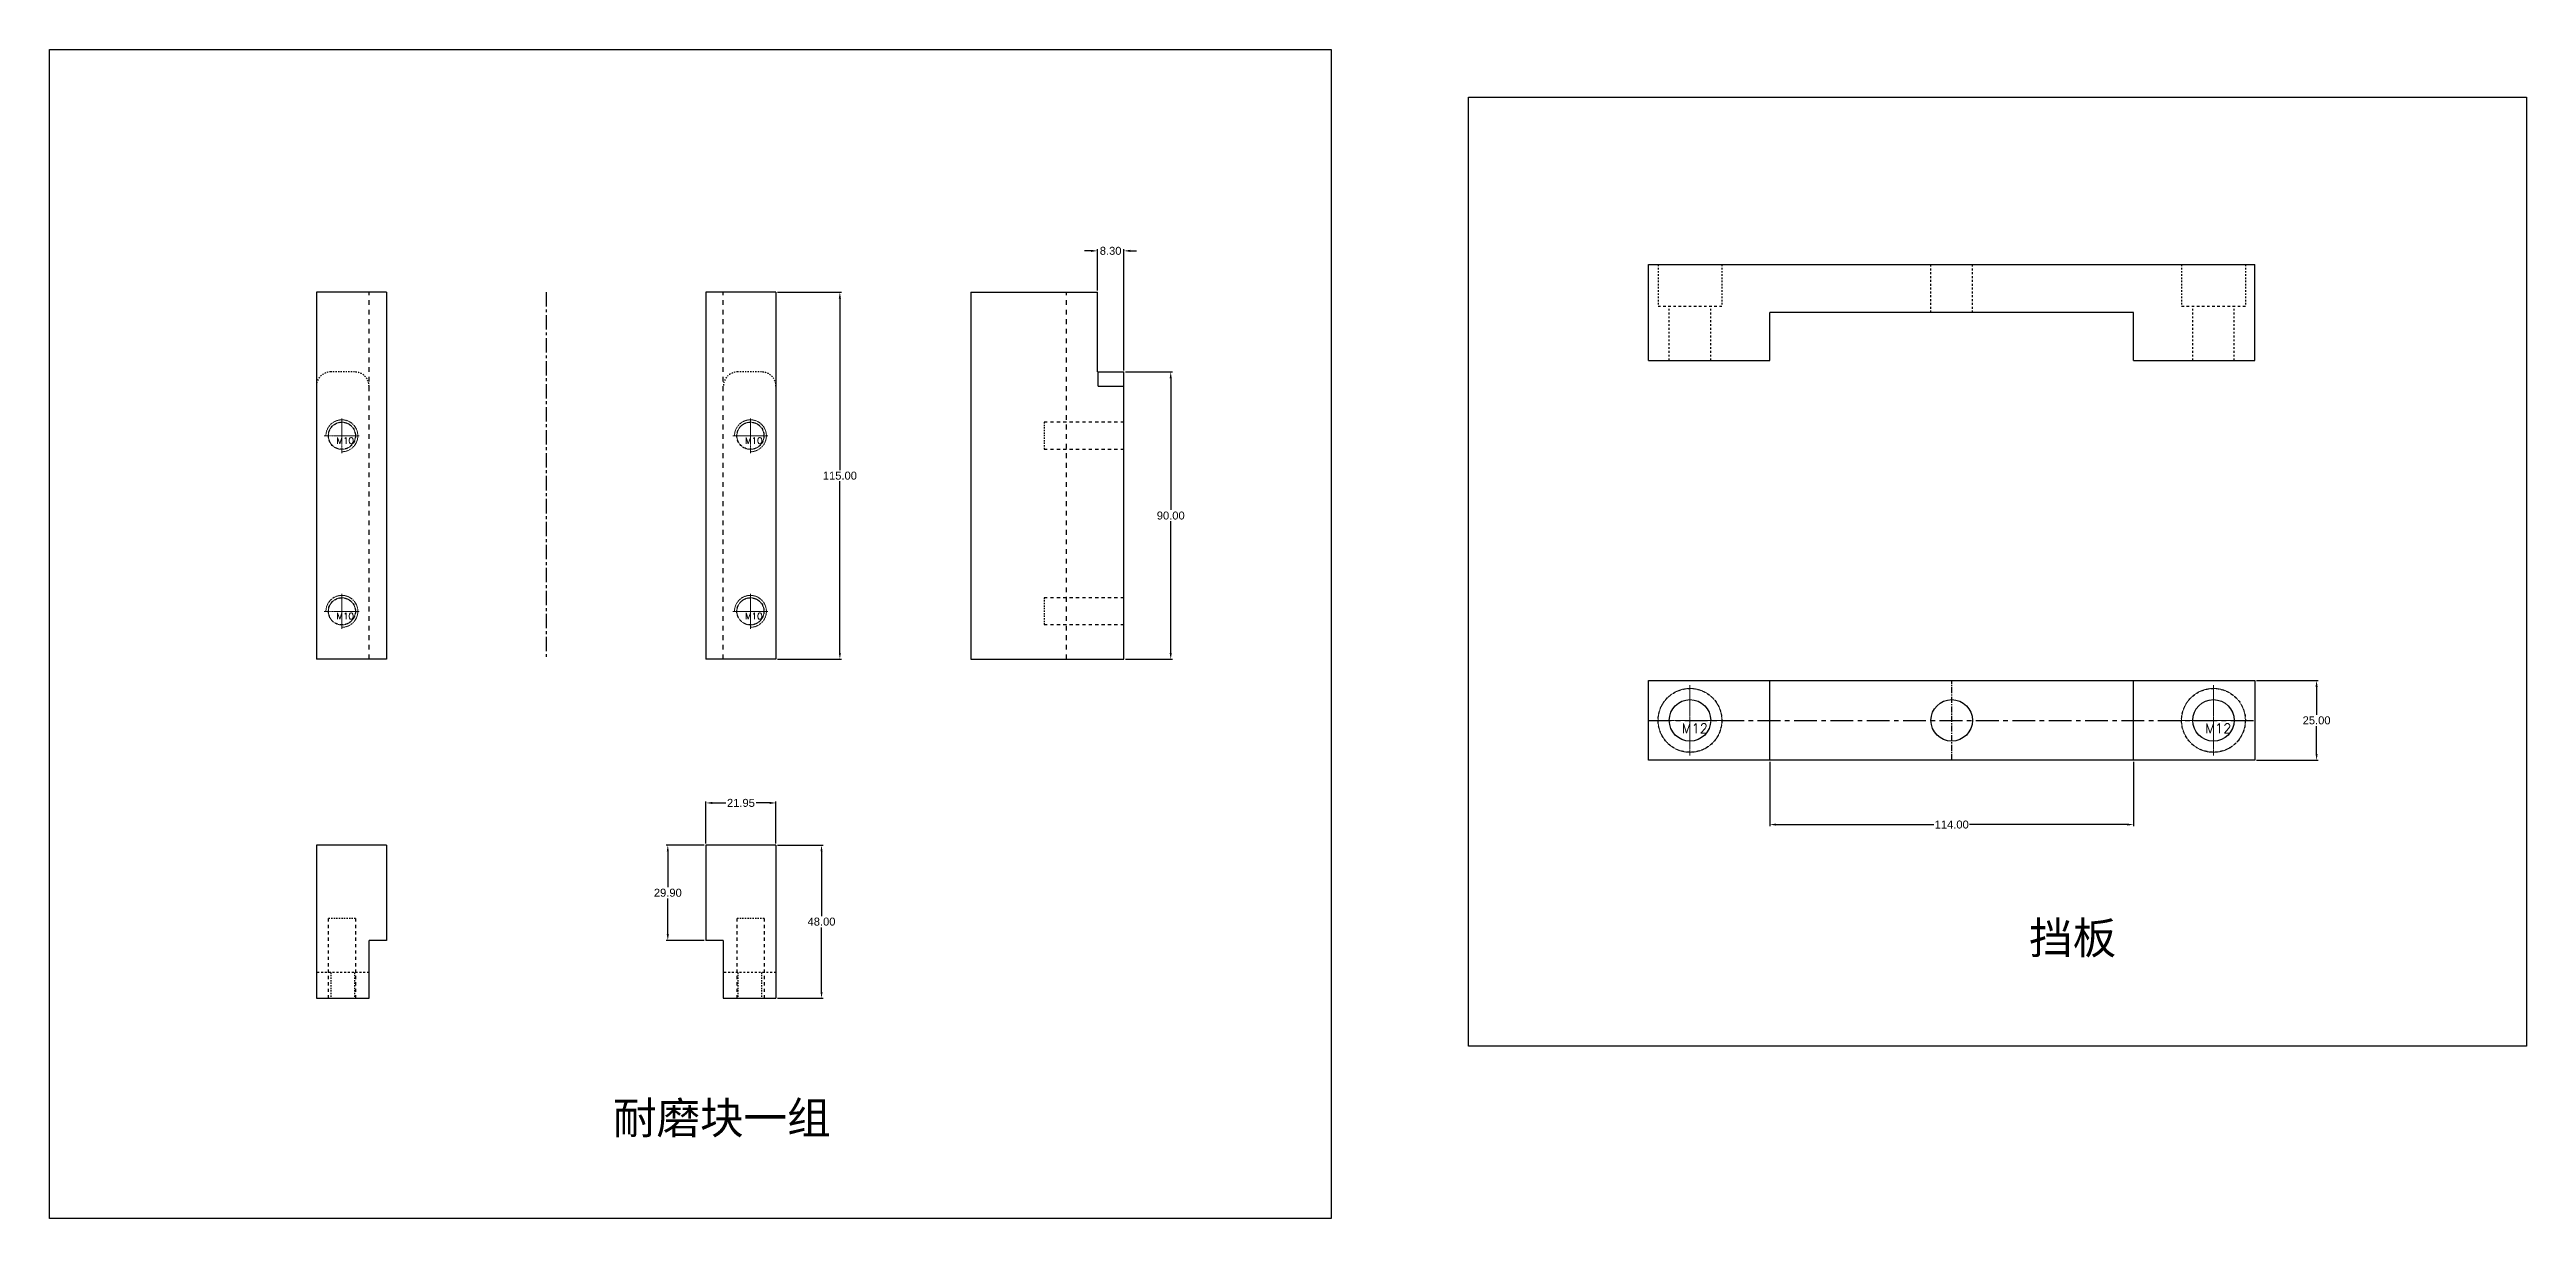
# Model space of a CAD drawing. Header units: millimetres. Extents: x 2707 to 3483, y 1362 to 1728.
import ezdxf

# ---------------------------------------------------------------- set-up
doc = ezdxf.new("R2010")
doc.units = ezdxf.units.MM
doc.linetypes.add('CENTER', pattern=[0.6, 0.375, -0.075, 0.075, -0.075])
doc.linetypes.add('HIDDEN', pattern=[0.2, 0.1, -0.1])
doc.layers.add('DEFAULT_2', color=8, linetype='HIDDEN')
doc.layers.add('dim', color=82, linetype='Continuous', lineweight=9)
doc.layers.add('screw', color=33, linetype='Continuous', lineweight=13)
doc.styles.get("Standard").update_dxf_attribs({"font": 'arial.ttf'})
doc.styles.add('TXT', font='txt.shx', dxfattribs={"bigfont": 'gbcbig.shx'})
doc.dimstyles.get("Standard").update_dxf_attribs({"dimtxt": 0.18, "dimasz": 0.18, "dimexe": 0.18, "dimexo": 0.0625, "dimgap": 0.09, "dimtad": 0, "dimtih": 1, "dimtoh": 1, "dimzin": 0, "dimdsep": 46, "dimtxsty": 'Standard', "dimcen": 0.09, "dimadec": 0, "dimazin": 0, "dimtfac": 1, "dimtofl": 0, "dimtmove": 0, "dimatfit": 3, "dimfxl": 0, "dimtolj": 1, "dimtzin": 0, "dimarcsym": 0})

# ---------------------------------------------------------------- blocks, each defined once
blk = doc.blocks.new('screw_m12_i')
at = {"layer": 'screw', "color": 1, "linetype": 'CENTER', "ltscale": 0.621977}
for p, q in [((0, -11), (0, 11)), ((-11, 0), (11, 0))]:
    blk.add_line(p, q, dxfattribs=at)
at = {"layer": 'screw', "color": 8, "linetype": 'HIDDEN', "ltscale": 0.621977}
blk.add_circle((0, 0), 10, dxfattribs=at)
at = {"layer": 'screw', "color": 33}
blk.add_circle((0, 0), 6.5, dxfattribs=at)
at = {"layer": 'screw', "color": 6, "style": 'TXT'}
blk.add_text('M12', height=3, dxfattribs=at).set_placement((-2.6, -4))
blk = doc.blocks.new('screw_m10_g')
at = {"layer": 'screw', "color": 1, "linetype": 'CENTER', "ltscale": 0.310989}
for p, q in [((-5.5, 0), (5.5, 0)), ((0, -5.5), (0, 5.5))]:
    blk.add_line(p, q, dxfattribs=at)
at = {"layer": 'screw', "color": 33, "linetype": 'HIDDEN', "ltscale": 0.310989}
blk.add_circle((0, 0), 4.25, dxfattribs=at)
at = {"layer": 'screw', "color": 92, "linetype": 'HIDDEN', "ltscale": 0.310989}
blk.add_arc((0, 0), 5, 270, 180, dxfattribs=at)
at = {"layer": 'screw', "color": 6, "style": 'TXT'}
blk.add_text('M10', height=2, dxfattribs=at).set_placement((-1.7, -2.5))
blk = doc.blocks.new('*D57')
at = {"layer": 'Defpoints', "color": 0, "transparency": 16777216}
for p in [(2934.9, 1492.29), (2912.95, 1479.1), (2934.9, 1479.1)]:
    blk.add_point(p, dxfattribs=at)
at = {"layer": 'dim', "color": 0, "lineweight": -2, "transparency": 16777216}
for p, q in [((2912.95, 1479.6), (2912.95, 1492.79)), ((2914.95, 1492.29), (2919.17, 1492.29)), ((2932.9, 1492.29), (2928.67, 1492.29)), ((2934.9, 1479.6), (2934.9, 1492.79))]:
    blk.add_line(p, q, dxfattribs=at)
at = {"layer": 'dim', "color": 0, "transparency": 16777216}
for points in [[(2914.95, 1492.62), (2914.95, 1491.95), (2912.95, 1492.29)], [(2932.9, 1492.62), (2932.9, 1491.95), (2934.9, 1492.29)]]:
    blk.add_solid(points, dxfattribs=at)
at = {"layer": 'dim', "color": 0, "transparency": 16777216, "insert": (2923.92, 1492.29), "char_height": 2.5, "attachment_point": 5}
blk.add_mtext('\\A1;21.95', dxfattribs=at)
blk = doc.blocks.new('*D58')
at = {"layer": 'Defpoints', "color": 0, "transparency": 16777216}
for p in [(2901.01, 1479.1), (2912.95, 1479.1), (2912.95, 1449.2)]:
    blk.add_point(p, dxfattribs=at)
at = {"layer": 'dim', "color": 0, "lineweight": -2, "transparency": 16777216}
for p, q in [((2912.45, 1479.1), (2900.51, 1479.1)), ((2901.01, 1477.1), (2901.01, 1465.92)), ((2901.01, 1451.2), (2901.01, 1462.37)), ((2912.45, 1449.2), (2900.51, 1449.2))]:
    blk.add_line(p, q, dxfattribs=at)
at = {"layer": 'dim', "color": 0, "transparency": 16777216}
for points in [[(2900.68, 1477.1), (2901.34, 1477.1), (2901.01, 1479.1)], [(2900.68, 1451.2), (2901.34, 1451.2), (2901.01, 1449.2)]]:
    blk.add_solid(points, dxfattribs=at)
at = {"layer": 'dim', "color": 0, "transparency": 16777216, "insert": (2901.01, 1464.15), "char_height": 2.5, "attachment_point": 5}
blk.add_mtext('\\A1;29.90', dxfattribs=at)
blk = doc.blocks.new('*D59')
at = {"layer": 'Defpoints', "color": 0, "transparency": 16777216}
for p in [(2934.9, 1479.1), (2949.17, 1479.1), (2934.9, 1431.1)]:
    blk.add_point(p, dxfattribs=at)
at = {"layer": 'dim', "color": 0, "lineweight": -2, "transparency": 16777216}
for p, q in [((2935.4, 1479.1), (2949.67, 1479.1)), ((2949.17, 1477.1), (2949.17, 1456.87)), ((2949.17, 1433.1), (2949.17, 1453.32)), ((2935.4, 1431.1), (2949.67, 1431.1))]:
    blk.add_line(p, q, dxfattribs=at)
at = {"layer": 'dim', "color": 0, "transparency": 16777216}
for points in [[(2948.84, 1477.1), (2949.5, 1477.1), (2949.17, 1479.1)], [(2948.84, 1433.1), (2949.5, 1433.1), (2949.17, 1431.1)]]:
    blk.add_solid(points, dxfattribs=at)
at = {"layer": 'dim', "color": 0, "transparency": 16777216, "insert": (2949.17, 1455.1), "char_height": 2.5, "attachment_point": 5}
blk.add_mtext('\\A1;48.00', dxfattribs=at)
blk = doc.blocks.new('*D60')
at = {"layer": 'Defpoints', "color": 0, "transparency": 16777216}
for p in [(2934.9, 1652.31), (2954.92, 1652.31), (2934.9, 1537.31)]:
    blk.add_point(p, dxfattribs=at)
at = {"layer": 'dim', "color": 0, "lineweight": -2, "transparency": 16777216}
for p, q in [((2935.4, 1652.31), (2955.42, 1652.31)), ((2954.92, 1650.31), (2954.92, 1596.59)), ((2954.92, 1539.31), (2954.92, 1593.04)), ((2935.4, 1537.31), (2955.42, 1537.31))]:
    blk.add_line(p, q, dxfattribs=at)
at = {"layer": 'dim', "color": 0, "transparency": 16777216}
for points in [[(2954.59, 1650.31), (2955.25, 1650.31), (2954.92, 1652.31)], [(2954.59, 1539.31), (2955.25, 1539.31), (2954.92, 1537.31)]]:
    blk.add_solid(points, dxfattribs=at)
at = {"layer": 'dim', "color": 0, "transparency": 16777216, "insert": (2954.92, 1594.81), "char_height": 2.5, "attachment_point": 5}
blk.add_mtext('\\A1;115.00', dxfattribs=at)
blk = doc.blocks.new('*D61')
at = {"layer": 'Defpoints', "color": 0, "transparency": 16777216}
for p in [(3246.26, 1505.65), (3360.26, 1505.65), (3360.26, 1485.51)]:
    blk.add_point(p, dxfattribs=at)
at = {"layer": 'dim', "color": 0, "lineweight": -2, "transparency": 16777216}
for p, q in [((3246.26, 1505.15), (3246.26, 1485.01)), ((3360.26, 1505.15), (3360.26, 1485.01)), ((3248.26, 1485.51), (3297.7, 1485.51)), ((3358.26, 1485.51), (3308.83, 1485.51))]:
    blk.add_line(p, q, dxfattribs=at)
at = {"layer": 'dim', "color": 0, "transparency": 16777216}
for points in [[(3248.26, 1485.84), (3248.26, 1485.18), (3246.26, 1485.51)], [(3358.26, 1485.84), (3358.26, 1485.18), (3360.26, 1485.51)]]:
    blk.add_solid(points, dxfattribs=at)
at = {"layer": 'dim', "color": 0, "transparency": 16777216, "insert": (3303.26, 1485.51), "char_height": 2.5, "attachment_point": 5}
blk.add_mtext('\\A1;114.00', dxfattribs=at)
blk = doc.blocks.new('*D62')
at = {"layer": 'Defpoints', "color": 0, "transparency": 16777216}
for p in [(3398.26, 1530.65), (3398.26, 1505.65), (3417.58, 1505.65)]:
    blk.add_point(p, dxfattribs=at)
at = {"layer": 'dim', "color": 0, "lineweight": -2, "transparency": 16777216}
for p, q in [((3398.76, 1530.65), (3418.08, 1530.65)), ((3417.58, 1528.65), (3417.58, 1519.93)), ((3417.58, 1507.65), (3417.58, 1516.37)), ((3398.76, 1505.65), (3418.08, 1505.65))]:
    blk.add_line(p, q, dxfattribs=at)
at = {"layer": 'dim', "color": 0, "transparency": 16777216}
for points in [[(3417.25, 1528.65), (3417.91, 1528.65), (3417.58, 1530.65)], [(3417.25, 1507.65), (3417.91, 1507.65), (3417.58, 1505.65)]]:
    blk.add_solid(points, dxfattribs=at)
at = {"layer": 'dim', "color": 0, "transparency": 16777216, "insert": (3417.58, 1518.15), "char_height": 2.5, "attachment_point": 5}
blk.add_mtext('\\A1;25.00', dxfattribs=at)
blk = doc.blocks.new('*D63')
at = {"layer": 'Defpoints', "color": 0, "transparency": 16777216}
for p in [(3043.9, 1665.24), (3035.6, 1652.31), (3043.9, 1627.31)]:
    blk.add_point(p, dxfattribs=at)
at = {"layer": 'dim', "color": 0, "lineweight": -2, "transparency": 16777216}
for p, q in [((3033.6, 1665.24), (3031.6, 1665.24)), ((3035.6, 1652.81), (3035.6, 1665.74)), ((3043.9, 1627.81), (3043.9, 1665.74)), ((3045.9, 1665.24), (3047.9, 1665.24))]:
    blk.add_line(p, q, dxfattribs=at)
at = {"layer": 'dim', "color": 0, "transparency": 16777216}
for points in [[(3033.6, 1665.57), (3033.6, 1664.9), (3035.6, 1665.24)], [(3045.9, 1665.57), (3045.9, 1664.9), (3043.9, 1665.24)]]:
    blk.add_solid(points, dxfattribs=at)
at = {"layer": 'dim', "color": 0, "transparency": 16777216, "insert": (3039.75, 1665.24), "char_height": 2.5, "attachment_point": 5}
blk.add_mtext('\\A1;8.30', dxfattribs=at)
blk = doc.blocks.new('*D65')
at = {"layer": 'Defpoints', "color": 0, "transparency": 16777216}
for p in [(3043.9, 1627.31), (3043.9, 1537.31), (3058.58, 1537.31)]:
    blk.add_point(p, dxfattribs=at)
at = {"layer": 'dim', "color": 0, "lineweight": -2, "transparency": 16777216}
for p, q in [((3044.4, 1627.31), (3059.08, 1627.31)), ((3058.58, 1625.31), (3058.58, 1584.09)), ((3058.58, 1539.31), (3058.58, 1580.54)), ((3044.4, 1537.31), (3059.08, 1537.31))]:
    blk.add_line(p, q, dxfattribs=at)
at = {"layer": 'dim', "color": 0, "transparency": 16777216}
for points in [[(3058.24, 1625.31), (3058.91, 1625.31), (3058.58, 1627.31)], [(3058.24, 1539.31), (3058.91, 1539.31), (3058.58, 1537.31)]]:
    blk.add_solid(points, dxfattribs=at)
at = {"layer": 'dim', "color": 0, "transparency": 16777216, "insert": (3058.58, 1582.31), "char_height": 2.5, "attachment_point": 5}
blk.add_mtext('\\A1;90.00', dxfattribs=at)

msp = doc.modelspace()

# ---------------------------------------------------------------- linework, layer by layer
at = {"color": 7, "linetype": 'Continuous'}
for p, q in [((3208.264, 1630.919), (3208.264, 1660.919)), ((3208.264, 1660.919), (3398.264, 1660.919)), ((3398.264, 1630.919), (3398.264, 1660.919)), ((2790.898, 1652.312), (2790.898, 1537.312)), ((2812.898, 1652.312), (2790.898, 1652.312)), ((2812.898, 1652.312), (2812.898, 1537.312)), ((2912.898, 1652.312), (2912.898, 1537.312)), ((2934.898, 1652.312), (2912.898, 1652.312)), ((2934.898, 1652.312), (2934.898, 1537.312)), ((2995.896, 1652.312), (2995.896, 1537.312)), ((2995.896, 1652.312), (3035.596, 1652.312)), ((3246.264, 1630.919), (3246.264, 1645.919)), ((3360.264, 1645.919), (3246.264, 1645.919)), ((3360.264, 1630.919), (3360.264, 1645.919)), ((3208.264, 1630.919), (3246.264, 1630.919)), ((3360.264, 1630.919), (3398.264, 1630.919)), ((3035.796, 1622.812), (3035.796, 1627.312)), ((3035.796, 1622.812), (3043.896, 1622.812)), ((3043.896, 1537.312), (3043.896, 1627.312)), ((2812.898, 1537.312), (2790.898, 1537.312)), ((2934.898, 1537.312), (2912.898, 1537.312)), ((2995.896, 1537.312), (3043.896, 1537.312)), ((3208.264, 1505.651), (3208.264, 1530.651)), ((3208.264, 1530.651), (3398.264, 1530.651)), ((3246.264, 1505.651), (3246.264, 1530.651)), ((3360.264, 1505.651), (3360.264, 1530.651)), ((3398.264, 1530.651), (3398.264, 1505.651)), ((3398.264, 1505.651), (3208.264, 1505.651)), ((2790.898, 1479.097), (2790.898, 1431.097)), ((2812.848, 1479.097), (2790.898, 1479.097)), ((2812.848, 1479.097), (2812.848, 1449.197)), ((2912.948, 1479.097), (2912.948, 1449.197)), ((2807.398, 1431.097), (2807.398, 1449.197)), ((2812.898, 1449.197), (2807.398, 1449.197)), ((2790.898, 1431.097), (2807.398, 1431.097)), ((2918.398, 1431.097), (2934.898, 1431.097))]:
    msp.add_line(p, q, dxfattribs=at)
at = {"color": 1, "linetype": 'CENTER', "ltscale": 12}
msp.add_line((2862.898, 1652.312), (2862.898, 1537.312), dxfattribs=at)
at = {"color": 2, "linetype": 'Continuous'}
for p, q in [((3035.596, 1627.312), (3035.596, 1652.312)), ((3035.596, 1627.312), (3043.896, 1627.312)), ((2918.398, 1449.197), (2912.948, 1449.197)), ((2918.398, 1449.197), (2918.398, 1431.097))]:
    msp.add_line(p, q, dxfattribs=at)
at = {"color": 1, "linetype": 'CENTER', "ltscale": 5}
msp.add_line((3303.264, 1505.651), (3303.264, 1530.651), dxfattribs=at)
at = {"color": 1, "linetype": 'CENTER', "ltscale": 19}
msp.add_line((3208.264, 1518.151), (3398.264, 1518.151), dxfattribs=at)
for q in [(2912.948, 1479.097), (2934.898, 1431.097)]:
    msp.add_line((2934.898, 1479.097), q)
for points in [[(2707.304, 1728.307), (3108.809, 1728.307), (3108.809, 1362.12), (2707.304, 1362.12)], [(3151.849, 1713.403), (3483.331, 1713.403), (3483.331, 1416.098), (3151.849, 1416.098)]]:
    msp.add_lwpolyline(points, close=True)
at = {"color": 7, "linetype": 'Continuous'}
for centre in [(3221.264, 1518.151), (3303.264, 1518.151), (3385.264, 1518.151)]:
    msp.add_circle(centre, 6.5, dxfattribs=at)
at = {"layer": 'DEFAULT_2', "color": 8, "linetype": 'HIDDEN', "ltscale": 5}
for p, q in [((3211.264, 1660.919), (3211.264, 1647.919)), ((3231.264, 1660.919), (3231.264, 1647.919)), ((3375.264, 1660.919), (3375.264, 1647.919)), ((3395.264, 1660.919), (3395.264, 1647.919))]:
    msp.add_line(p, q, dxfattribs=at)
at = {"layer": 'DEFAULT_2', "color": 8, "linetype": 'HIDDEN', "ltscale": 6}
for p, q in [((3296.764, 1645.919), (3296.764, 1660.919)), ((3309.764, 1645.919), (3309.764, 1660.919)), ((3214.764, 1630.919), (3214.764, 1647.919)), ((3227.764, 1630.919), (3227.764, 1647.919)), ((3378.764, 1630.919), (3378.764, 1647.919)), ((3391.764, 1630.919), (3391.764, 1647.919)), ((2807.398, 1439.197), (2790.898, 1439.197)), ((2934.898, 1439.197), (2918.398, 1439.197))]:
    msp.add_line(p, q, dxfattribs=at)
at = {"layer": 'DEFAULT_2', "color": 8, "linetype": 'HIDDEN', "ltscale": 15}
for p, q in [((2807.398, 1537.312), (2807.398, 1652.312)), ((2918.398, 1537.312), (2918.398, 1652.312)), ((3025.896, 1537.312), (3025.896, 1652.312))]:
    msp.add_line(p, q, dxfattribs=at)
at = {"layer": 'DEFAULT_2', "color": 8, "linetype": 'HIDDEN', "ltscale": 8}
for p, q in [((3211.264, 1647.919), (3231.264, 1647.919)), ((3375.264, 1647.919), (3395.264, 1647.919))]:
    msp.add_line(p, q, dxfattribs=at)
at = {"layer": 'DEFAULT_2', "color": 8, "linetype": 'HIDDEN', "ltscale": 4}
for p, q in [((2802.898, 1627.312), (2795.398, 1627.312)), ((2930.398, 1627.312), (2922.898, 1627.312)), ((3018.896, 1611.562), (3018.896, 1603.062)), ((3018.896, 1556.562), (3018.896, 1548.062)), ((2803.147, 1456.097), (2794.649, 1456.097)), ((2931.147, 1456.097), (2922.649, 1456.097)), ((2795.398, 1439.197), (2795.398, 1431.097)), ((2802.898, 1439.197), (2802.898, 1431.097)), ((2922.898, 1439.197), (2922.898, 1431.097)), ((2930.398, 1439.197), (2930.398, 1431.097))]:
    msp.add_line(p, q, dxfattribs=at)
at = {"layer": 'DEFAULT_2', "color": 8, "linetype": 'HIDDEN', "ltscale": 10}
for p, q in [((3043.896, 1611.562), (3018.896, 1611.562)), ((3043.896, 1603.062), (3018.896, 1603.062)), ((3043.896, 1556.562), (3018.896, 1556.562)), ((3043.896, 1548.062), (3018.896, 1548.062)), ((2794.648, 1456.097), (2794.648, 1431.097)), ((2803.148, 1456.097), (2803.148, 1431.097)), ((2922.648, 1456.097), (2922.648, 1431.097)), ((2931.148, 1456.097), (2931.148, 1431.097))]:
    msp.add_line(p, q, dxfattribs=at)
at = {"layer": 'DEFAULT_2', "color": 8, "linetype": 'HIDDEN', "ltscale": 8}
for centre, radius in [((2798.898, 1607.312), 4.25), ((2926.898, 1607.312), 4.25), ((2798.898, 1552.312), 4.25), ((2926.898, 1552.312), 4.25), ((3221.264, 1518.151), 10), ((3385.264, 1518.151), 10)]:
    msp.add_circle(centre, radius, dxfattribs=at)
at = {"layer": 'DEFAULT_2', "color": 8, "linetype": 'HIDDEN', "ltscale": 4}
for centre, start, end in [((2795.398, 1622.812), 90, 180), ((2802.898, 1622.812), 0, 90), ((2922.898, 1622.812), 90, 180), ((2930.398, 1622.812), 0, 90)]:
    msp.add_arc(centre, 4.5, start, end, dxfattribs=at)

# ---------------------------------------------------------------- block references
at = {"layer": 'screw'}
for name, p in [('screw_m10_g', (2798.898, 1607.312)), ('screw_m10_g', (2926.898, 1607.312)), ('screw_m10_g', (2798.898, 1552.312)), ('screw_m10_g', (2926.898, 1552.312)), ('screw_m12_i', (3221.264, 1518.151)), ('screw_m12_i', (3385.264, 1518.151))]:
    msp.add_blockref(name, p, dxfattribs=at)

# ---------------------------------------------------------------- texts
at = {"char_height": 10, "width": 184.4869, "attachment_point": 1}
for s, insert in [('{\\fSimSun|b0|i0|c134|p2;          挡板}', (3259.489, 1455)), ('{\\fSimSun|b0|i0|c134|p2;          耐磨块一组}', (2815.801, 1398.63))]:
    msp.add_mtext(s, dxfattribs=dict(at, insert=insert))

# ---------------------------------------------------------------- dimensions: what is measured, and where the dimension line sits
at = {"layer": 'dim'}
for base, p1, p2, picture, middle in [((3043.896, 1665.237), (3035.596, 1652.312), (3043.896, 1627.312), '*D63', (3039.746, 1665.237)), ((2934.898, 1492.288), (2912.948, 1479.097), (2934.898, 1479.097), '*D57', (2923.923, 1492.288))]:
    dim = msp.add_linear_dim(base=base, p1=p1, p2=p2, dimstyle='Standard', override={"dimtxt": 2.5, "dimasz": 2, "dimexe": 0.49975, "dimexo": 0.49975, "dimgap": 0.49975}, dxfattribs=at)
    dim.commit()
    dim.dimension.update_dxf_attribs({"geometry": picture, "text_midpoint": middle})
for base, p1, p2, picture, middle in [((2954.92, 1652.312), (2934.898, 1537.312), (2934.898, 1652.312), '*D60', (2954.92, 1594.812)), ((3058.576, 1537.312), (3043.896, 1627.312), (3043.896, 1537.312), '*D65', (3058.576, 1582.312)), ((3417.579, 1505.651), (3398.264, 1530.651), (3398.264, 1505.651), '*D62', (3417.579, 1518.151)), ((2901.011, 1479.097), (2912.948, 1449.197), (2912.948, 1479.097), '*D58', (2901.011, 1464.147)), ((2949.171, 1479.097), (2934.898, 1431.097), (2934.898, 1479.097), '*D59', (2949.171, 1455.097))]:
    dim = msp.add_linear_dim(base=base, p1=p1, p2=p2, angle=90, dimstyle='Standard', override={"dimtxt": 2.5, "dimasz": 2, "dimexe": 0.49975, "dimexo": 0.49975, "dimgap": 0.49975}, dxfattribs=at)
    dim.commit()
    dim.dimension.update_dxf_attribs({"geometry": picture, "text_midpoint": middle})
dim = msp.add_linear_dim(base=(3360.264, 1485.511), p1=(3246.264, 1505.651), p2=(3360.264, 1505.651), dimstyle='Standard', override={"dimtxt": 2.5, "dimasz": 2, "dimexe": 0.49975, "dimexo": 0.49975, "dimgap": 0.49975}, dxfattribs=at)
dim.commit()
dim.dimension.update_dxf_attribs({"geometry": '*D61', "text_midpoint": (3303.264, 1485.511), "dimtype": 160})

doc.saveas('drawing.dxf')
